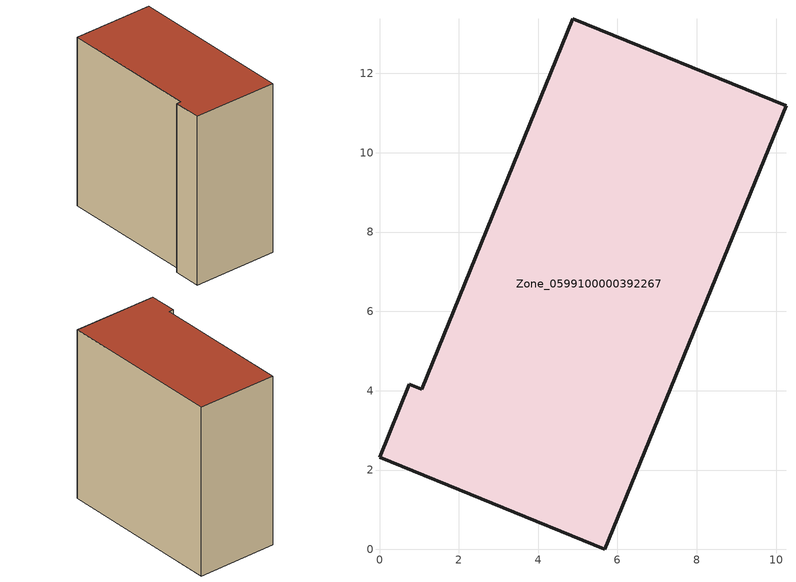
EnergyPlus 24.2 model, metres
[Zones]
Zone_0599100000392267
 floor ground (C_G): 5.68,0 0,2.33 0.76,4.16 1.06,4.04 4.88,13.38 10.25,11.19 z0
 wall outside (C_F): 1.06,4.04 0.76,4.16 0,2.33 5.68,0 10.25,11.19 4.88,13.38 1.06,4.04 z0:12.35
 roof outside (C_R): 10.25,11.19 4.88,13.38 1.06,4.04 0.76,4.16 0,2.33 5.68,0 z12.35
[BUILDING]
Pand.0599100000392267: North Axis=0; Terrain=City; Loads Convergence Tolerance Value=0.04; Temperature Convergence Tolerance Value=0.4; Solar Distribution=FullExterior; Maximum Number of Warmup Days=25; Minimum Number of Warmup Days=1
[Site:Location]
Rotterdam.The.Hague.AP_ZH_NLD Design_Conditions: Latitude=51.96; Longitude=4.45; Time Zone=1; Elevation=-4.5
[SITE:GROUNDTEMPERATURE:BUILDINGSURFACE]
18, 18, 18, 18, 18, 18, 18, 18, 18, 18, 18, 18
[MATERIAL] Thermal Absorptance=0.9; Solar Absorptance=0.7; Visible Absorptance=0.7
Name | Roughness | Thickness | Conductivity | Density | Specific Heat
G.TC.1992-2005 | MediumSmooth | 0.15 | 0.06 | 540 | 1210
F.TC.1992-2005 | Rough | 0.3 | 0.12 | 1920 | 840
R.TC.1992-2005 | MediumRough | 0.2 | 0.08 | 1500 | 1000
[CONSTRUCTION]
C_G: G.TC.1992-2005
C_F: F.TC.1992-2005
C_R: R.TC.1992-2005
[ZONE]
Zone_0599100000392267: Type=1; Multiplier=1; Ceiling Height=Autocalculate; Volume=Autocalculate; Floor Area=autocalculate; Part of Total Floor Area=Yes
[ZONEINFILTRATION:DESIGNFLOWRATE]
Infil_Zone_0599100000392267: Zone or ZoneList or Space or SpaceList=Zone_0599100000392267; Schedule=AlwaysOn; Design Flow Rate Calculation Method=Flow/Area; Flow Rate per Floor Area=0.0015; Constant Term Coefficient=1; Temperature Term Coefficient=0; Velocity Term Coefficient=0; Velocity Squared Term Coefficient=0
[HVACTEMPLATE:ZONE:IDEALLOADSAIRSYSTEM]
Zone_0599100000392267: Maximum Heating Supply Air Temperature=50; Minimum Cooling Supply Air Temperature=13; Maximum Heating Supply Air Humidity Ratio=0.0156; Minimum Cooling Supply Air Humidity Ratio=0.0077; Heating Limit=NoLimit; Cooling Limit=NoLimit; Dehumidification Control Type=ConstantSensibleHeatRatio; Cooling Sensible Heat Ratio=0.7; Dehumidification Setpoint=60; Humidification Control Type=None; Humidification Setpoint=30; Outdoor Air Method=None; Outdoor Air Flow Rate per Person=0.00944; Outdoor Air Flow Rate per Zone Floor Area=0; Outdoor Air Flow Rate per Zone=0; Demand Controlled Ventilation Type=None; Outdoor Air Economizer Type=NoEconomizer; Heat Recovery Type=None; Sensible Heat Recovery Effectiveness=0.7; Latent Heat Recovery Effectiveness=0.65
[ZONECONTROL:THERMOSTAT]
ThermostatControl_Zone_0599100000392267: Zone or ZoneList=Zone_0599100000392267; Control Type Schedule=DualSetpointControlType; Control 1=Thermostat_Zone_0599100000392267; Temperature Difference Between Cutout And Setpoint=0
[THERMOSTATSETPOINT:DUALSETPOINT]
Thermostat_Zone_0599100000392267: Heating Setpoint Temperature Schedule=HeatingSetpoint_Zone_0599100000392267; Cooling Setpoint Temperature Schedule=CoolingSetpoint_Zone_0599100000392267
[SCHEDULE:COMPACT]
HeatingSetpoint_Zone_0599100000392267: Through: 12/31, For: AllDays, Until: 24:00, 21
CoolingSetpoint_Zone_0599100000392267: Through: 12/31, For: AllDays, Until: 24:00, 24
DualSetpointControlType: Through: 12/31, For: AllDays, Until: 24:00, 4
AlwaysOn: Through: 12/31, For: AllDays, Until: 24:00, 1
